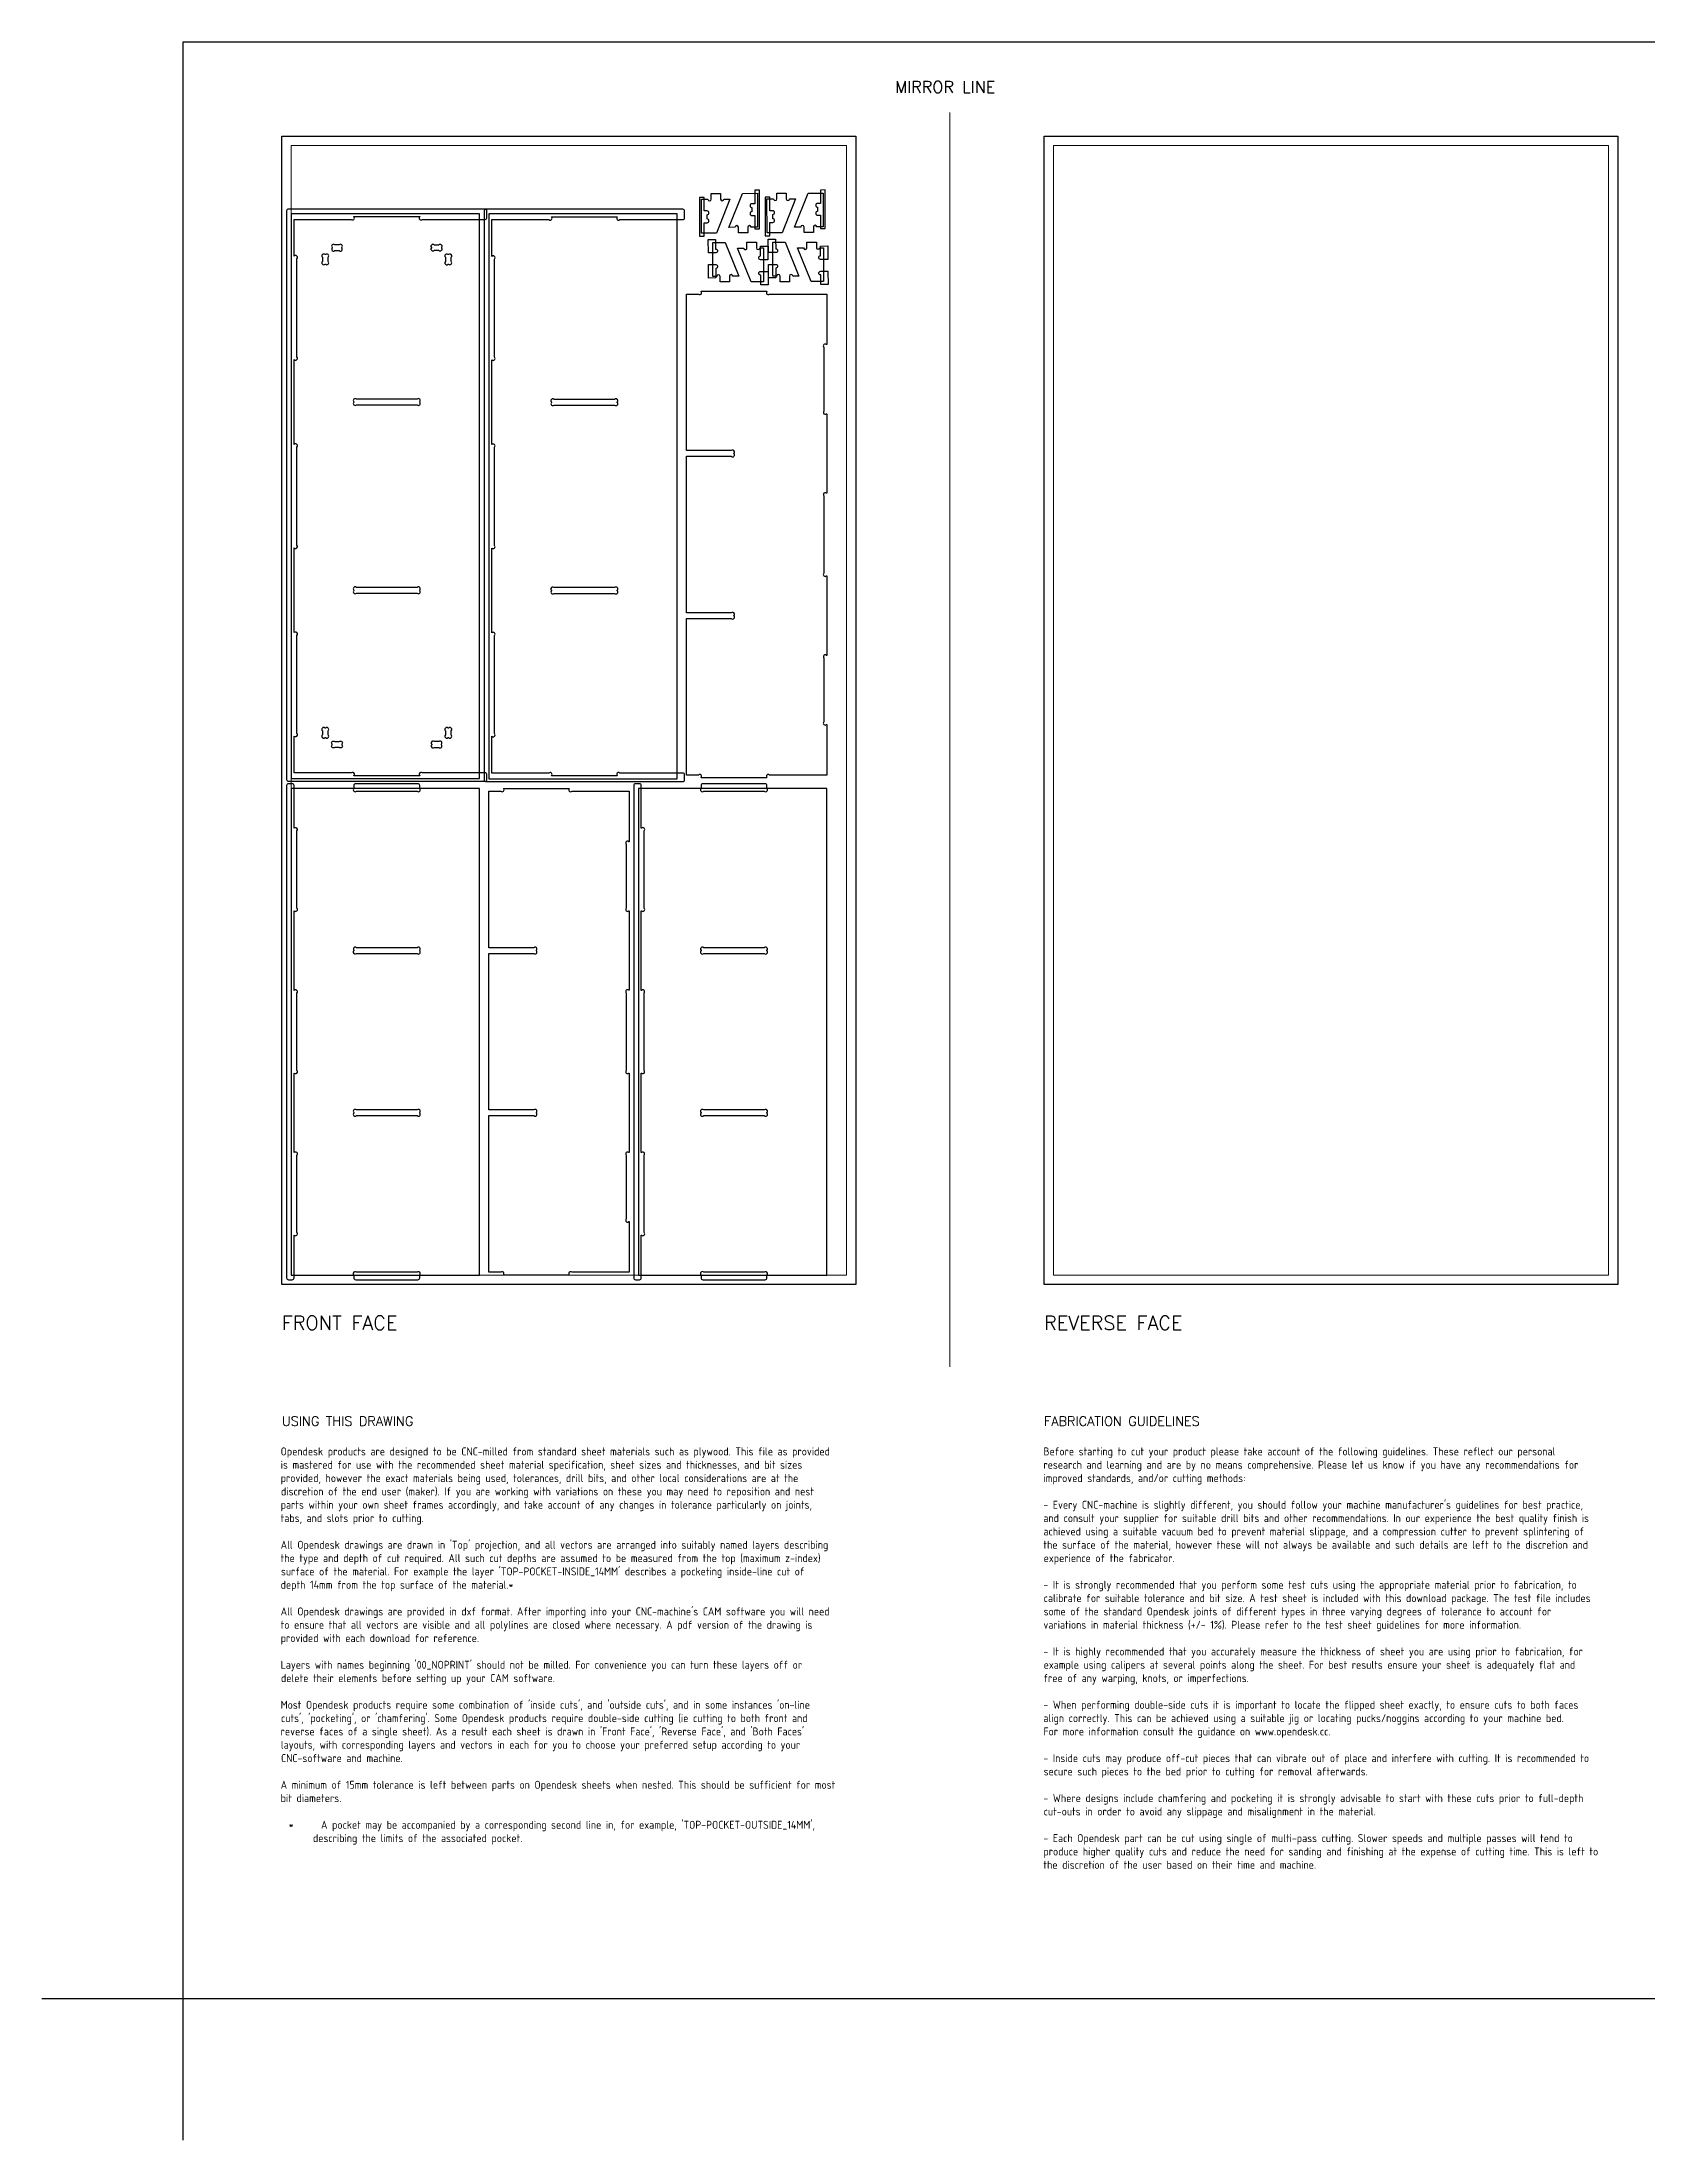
# Model space of a CAD drawing. Header units: millimetres. Extents: x -300 to 5880, y -300 to 4158.
# Drawn here: x -300 to 3112, y -300 to 4158 of the extents above; entities that cross this region are included whole.
import ezdxf
from ezdxf.enums import TextEntityAlignment as Align

# ---------------------------------------------------------------- set-up
doc = ezdxf.new("R2010")
doc.units = ezdxf.units.MM
doc.layers.add('00-NOPRINT_TEXT', color=7, linetype='Continuous', lineweight=25)
doc.layers.add('00_NOPRINT_TOLERANCE', color=7, linetype='Continuous', lineweight=5)
for name, color, linetype, lineweight, true_color in [('BOARD_$TH-NOMINAL', 3, 'Continuous', 30, 0x00ff00), ('TOP-CUT-INSIDE_12.000MM', 3, 'Continuous', 25, 0x00ff04), ('TOP-CUT-OUTSIDE_12.000MM', 60, 'Continuous', 25, 0xa0ff00), ('TOP-POCKET-INSIDE_6.000MM', 6, 'Continuous', 25, 0xff00e0)]:
    doc.layers.add(name, color=color, linetype=linetype, lineweight=lineweight, true_color=true_color)
doc.styles.add('OD-ISOCP-17_240', font='isocp.shx')
doc.styles.add('OD-ISOCP-17_241', font='isocp.shx')
doc.styles.add('OD-ISOCP-17_242', font='isocp.shx')
doc.styles.add('OD-ISOCP-17_243', font='isocp.shx')
doc.styles.add('OD-ISOCP-17_244', font='isocp.shx')
doc.styles.add('OD-ISOCP-17_245', font='isocp.shx')
doc.styles.add('OD-ISOCP-17_246', font='isocp.shx')
doc.styles.add('OD-ISOCP-17_247', font='isocp.shx')
doc.styles.add('OD-ISOCP-17_248', font='isocp.shx')
doc.styles.add('OD-ISOCP-17_249', font='isocp.shx')
doc.styles.add('OD-ISOCP-17_250', font='isocp.shx')
doc.styles.add('OD-ISOCP-17_251', font='isocp.shx')
doc.styles.add('OD-ISOCP-17_252', font='isocp.shx')
doc.styles.add('OD-ISOCP-17_253', font='isocp.shx')
doc.styles.add('OD-ISOCP-17_254', font='isocp.shx')
doc.styles.add('OD-ISOCP-17_255', font='isocp.shx')
doc.styles.add('OD-ISOCP-17_256', font='isocp.shx')
doc.styles.add('OD-ISOCP-17_257', font='isocp.shx')
doc.styles.add('OD-ISOCP-17_258', font='isocp.shx')
doc.styles.add('OD-ISOCP-17_259', font='isocp.shx')
doc.styles.add('OD-ISOCP-17_260', font='isocp.shx')
doc.styles.add('OD-ISOCP-17_261', font='isocp.shx')
doc.styles.add('OD-ISOCP-17_262', font='isocp.shx')
doc.styles.add('OD-ISOCP-17_263', font='isocp.shx')
doc.styles.add('OD-ISOCP-17_264', font='isocp.shx')
doc.styles.add('OD-ISOCP-17_265', font='isocp.shx')
doc.styles.add('OD-ISOCP-17_266', font='isocp.shx')
doc.styles.add('OD-ISOCP-17_267', font='isocp.shx')
doc.styles.add('OD-ISOCP-17_268', font='isocp.shx')
doc.styles.add('OD-ISOCP-17_269', font='isocp.shx')
doc.styles.add('OD-ISOCP-17_270', font='isocp.shx')
doc.styles.add('OD-ISOCP-17_271', font='isocp.shx')
doc.styles.add('OD-ISOCP-17_272', font='isocp.shx')
doc.styles.add('OD-ISOCP-17_273', font='isocp.shx')
doc.styles.add('OD-ISOCP-17_274', font='isocp.shx')
doc.styles.add('OD-ISOCP-17_275', font='isocp.shx')
doc.styles.add('OD-ISOCP-17_276', font='isocp.shx')
doc.styles.add('OD-ISOCP-17_277', font='isocp.shx')
doc.styles.add('OD-ISOCP-17_278', font='isocp.shx')
doc.styles.add('OD-ISOCP-17_279', font='isocp.shx')
doc.styles.add('OD-ISOCP-17_280', font='isocp.shx')
doc.styles.add('OD-ISOCP-17_281', font='isocp.shx')
doc.styles.add('OD-ISOCP-17_282', font='isocp.shx')
doc.styles.add('OD-ISOCP-17_283', font='isocp.shx')
doc.styles.add('OD-ISOCP-17_284', font='isocp.shx')
doc.styles.add('OD-ISOCP-17_285', font='isocp.shx')
doc.styles.add('OD-ISOCP-17_286', font='isocp.shx')
doc.styles.add('OD-ISOCP-17_287', font='isocp.shx')
doc.styles.add('OD-ISOCP-17_288', font='isocp.shx')
doc.styles.add('OD-SIMPLEX-20_87', font='simplex.shx')
doc.styles.add('OD-SIMPLEX-20_88', font='simplex.shx')
doc.styles.add('OD-SIMPLEX-25_89', font='simplex.shx')
doc.styles.add('OD-SIMPLEX-30_88', font='simplex.shx')
doc.styles.add('OD-SIMPLEX-30_89', font='simplex.shx')

# ---------------------------------------------------------------- blocks, each defined once
blk = doc.blocks.new('Borders Opendesk_7')
at = {"layer": '00-NOPRINT_TEXT'}
for p, q in [((0, 4158), (5880, 4158)), ((0, 0), (0, 4158)), ((0, 0), (-300, 0)), ((0, -300), (0, 0)), ((5880, 0), (0, 0))]:
    blk.add_line(p, q, dxfattribs=at)
at = {"layer": '00_NOPRINT_TOLERANCE', "ltscale": 0.379043}
blk.add_line((1630, 1343.2), (1630, 4008), dxfattribs=at)
at = {"layer": '00_NOPRINT_TOLERANCE', "ltscale": 0.379202}
for p, q in [((210, 3958), (1430, 3958)), ((210, 1518), (210, 3958)), ((1430, 3958), (1430, 1518)), ((1830, 3958), (3050, 3958)), ((1830, 1518), (1830, 3958)), ((3050, 3958), (3050, 1518)), ((1430, 1518), (210, 1518)), ((3050, 1518), (1830, 1518))]:
    blk.add_line(p, q, dxfattribs=at)
at = {"layer": '00_NOPRINT_TOLERANCE', "ltscale": 0.380876}
for p, q in [((230, 3938), (1410, 3938)), ((1850, 3938), (3030, 3938)), ((1410, 1538), (230, 1538)), ((3030, 1538), (1850, 1538))]:
    blk.add_line(p, q, dxfattribs=at)
at = {"layer": '00_NOPRINT_TOLERANCE', "ltscale": 0.380023}
for p, q in [((230, 1538), (230, 3938)), ((1410, 3938), (1410, 1538)), ((1850, 1538), (1850, 3938)), ((3030, 3938), (3030, 1538))]:
    blk.add_line(p, q, dxfattribs=at)
at = {"layer": 'BOARD_$TH-NOMINAL'}
for p, q in [((210, 3958), (1430, 3958)), ((210, 1518), (210, 3958)), ((1430, 3958), (1430, 1518)), ((1830, 3958), (3050, 3958)), ((1830, 1518), (1830, 3958)), ((3050, 3958), (3050, 1518)), ((1430, 1518), (210, 1518)), ((3050, 1518), (1830, 1518))]:
    blk.add_line(p, q, dxfattribs=at)
at = {"layer": '00-NOPRINT_TEXT', "style": 'OD-SIMPLEX-25_89'}
blk.add_text('MIRROR LINE', height=25, dxfattribs=at).set_placement((1513.3, 4049.9))
at = {"layer": '00-NOPRINT_TEXT', "color": 7}
for s, height, style, p in [('FRONT FACE', 30, 'OD-SIMPLEX-30_89', (210, 1451.3)), ('REVERSE FACE', 30, 'OD-SIMPLEX-30_88', (1830, 1451.3)), ('USING THIS DRAWING', 20, 'OD-SIMPLEX-20_88', (210, 1237.4)), ('FABRICATION GUIDELINES', 20, 'OD-SIMPLEX-20_87', (1830, 1237.4))]:
    blk.add_text(s, height=height, dxfattribs=dict(at, style=style)).set_placement(p, align=Align.TOP_LEFT)
for s, style, p in [('Opendesk products are designed to be CNC-milled from standard sheet materials such as plywood. This file as provided', 'OD-ISOCP-17_265', (207.4, 1154.7)), ('Before starting to cut your product please take account of the following guidelines. These reflect our personal', 'OD-ISOCP-17_240', (1828.7, 1154.7)), ('is mastered for use with the recommended sheet material specification, sheet sizes and thicknesses, and bit sizes', 'OD-ISOCP-17_266', (207.4, 1126.3)), ('provided, however the exact materials being used, tolerances, drill bits, and other local considerations are at the', 'OD-ISOCP-17_267', (207.4, 1098)), ('research and learning and are by no means comprehensive. Please let us know if you have any recommendations for', 'OD-ISOCP-17_241', (1828.7, 1126.3)), ('improved standards, and/or cutting methods:', 'OD-ISOCP-17_242', (1828.7, 1098)), ('discretion of the end user (maker). If you are working with variations on these you may need to reposition and nest', 'OD-ISOCP-17_268', (208.1, 1069.7)), ('tabs, and slots prior to cutting.', 'OD-ISOCP-17_270', (207.4, 1013)), ('parts within your own sheet frames accordingly, and take account of any changes in tolerance particularly on joints,', 'OD-ISOCP-17_269', (207.4, 1041.3)), ("- Every CNC-machine is slightly different, you should follow your machine manufacturer's guidelines for best practice,", 'OD-ISOCP-17_243', (1828.7, 1041.3)), ('and consult your supplier for suitable drill bits and other recommendations. In our experience the best quality finish is', 'OD-ISOCP-17_244', (1828.7, 1013)), ('achieved using a suitable vacuum bed to prevent material slippage, and a compression cutter to prevent splintering of', 'OD-ISOCP-17_245', (1828.7, 984.7)), ('the type and depth of cut required. All such cut depths are assumed to be measured from the top (maximum z-index)', 'OD-ISOCP-17_272', (207.4, 928)), ("All Opendesk drawings are drawn in 'Top' projection, and all vectors are arranged into suitably named layers describing", 'OD-ISOCP-17_271', (207.4, 956.3)), ('the surface of the material, however these will not always be available and such details are left to the discretion and', 'OD-ISOCP-17_246', (1828.7, 956.3)), ('experience of the fabricator.', 'OD-ISOCP-17_247', (1829.2, 928)), ("surface of the material. For example the layer 'TOP-POCKET-INSIDE_14MM' describes a pocketing inside-line cut of", 'OD-ISOCP-17_273', (208, 899.7)), ('depth 14mm from the top surface of the material.*', 'OD-ISOCP-17_274', (207.4, 871.3)), ('- It is strongly recommended that you perform some test cuts using the appropriate material prior to fabrication, to', 'OD-ISOCP-17_248', (1828.7, 871.3)), ('calibrate for suitable tolerance and bit size. A test sheet is included with this download package. The test file includes', 'OD-ISOCP-17_249', (1829.3, 843)), ('to ensure that all vectors are visible and all polylines are closed where necessary. A pdf version of the drawing is', 'OD-ISOCP-17_276', (207.4, 786.3)), ("All Opendesk drawings are provided in dxf format. After importing into your CNC-machine's CAM software you will need", 'OD-ISOCP-17_275', (207.4, 814.7)), ('variations in material thickness (+/- 1%). Please refer to the test sheet guidelines for more information.', 'OD-ISOCP-17_251', (1828.7, 786.3)), ('some of the standard Opendesk joints of different types in three varying degrees of tolerance to account for', 'OD-ISOCP-17_250', (1829.2, 814.7)), ('provided with each download for reference.', 'OD-ISOCP-17_277', (207.4, 758)), ("Layers with names beginning '00_NOPRINT' should not be milled. For convenience you can turn these layers off or", 'OD-ISOCP-17_278', (207.4, 701.3)), ('- It is highly recommended that you accurately measure the thickness of sheet you are using prior to fabrication, for', 'OD-ISOCP-17_252', (1828.7, 729.7)), ('example using calipers at several points along the sheet. For best results ensure your sheet is adequately flat and', 'OD-ISOCP-17_253', (1829.2, 701.3)), ('delete their elements before setting up your CAM software.', 'OD-ISOCP-17_279', (208.1, 673)), ('free of any warping, knots, or imperfections.', 'OD-ISOCP-17_254', (1828.7, 673)), ("Most Opendesk products require some combination of 'inside cuts', and 'outside cuts', and in some instances 'on-line", 'OD-ISOCP-17_280', (207.4, 616.3)), ('- When performing double-side cuts it is important to locate the flipped sheet exactly, to ensure cuts to both faces', 'OD-ISOCP-17_255', (1828.7, 616.3)), ("reverse faces of a single sheet). As a result each sheet is drawn in 'Front Face', 'Reverse Face', and 'Both Faces'", 'OD-ISOCP-17_282', (207.4, 559.7)), ("cuts', 'pocketing', or 'chamfering'. Some Opendesk products require double-side cutting (ie cutting to both front and", 'OD-ISOCP-17_281', (208.1, 588)), ('align correctly. This can be achieved using a suitable jig or locating pucks/noggins according to your machine bed.', 'OD-ISOCP-17_256', (1828.7, 588)), ('layouts, with corresponding layers and vectors in each for you to choose your preferred setup according to your', 'OD-ISOCP-17_283', (207.8, 531.3)), ('For more information consult the guidance on www.opendesk.cc.', 'OD-ISOCP-17_257', (1828.7, 559.7)), ('CNC-software and machine.', 'OD-ISOCP-17_284', (208.2, 503)), ('- Inside cuts may produce off-cut pieces that can vibrate out of place and interfere with cutting. It is recommended to', 'OD-ISOCP-17_258', (1828.7, 503)), ('secure such pieces to the bed prior to cutting for removal afterwards.', 'OD-ISOCP-17_259', (1829.2, 474.7)), ('A minimum of 15mm tolerance is left between parts on Opendesk sheets when nested. This should be sufficient for most', 'OD-ISOCP-17_285', (207.4, 446.3)), ('bit diameters.', 'OD-ISOCP-17_286', (207.4, 418)), ('- Where designs include chamfering and pocketing it is strongly advisable to start with these cuts prior to full-depth', 'OD-ISOCP-17_260', (1828.7, 418)), ('cut-outs in order to avoid any slippage and misalignment in the material.', 'OD-ISOCP-17_261', (1829.3, 389.7)), ("*      A pocket may be accompanied by a corresponding second line in, for example, 'TOP-POCKET-OUTSIDE_14MM',", 'OD-ISOCP-17_287', (224.4, 361.3)), ('describing the limits of the associated pocket.', 'OD-ISOCP-17_288', (276.1, 333)), ('- Each Opendesk part can be cut using single of multi-pass cutting. Slower speeds and multiple passes will tend to', 'OD-ISOCP-17_262', (1828.7, 333)), ('produce higher quality cuts and reduce the need for sanding and finishing at the expense of cutting time. This is left to', 'OD-ISOCP-17_263', (1828.7, 304.7)), ('the discretion of the user based on their time and machine.', 'OD-ISOCP-17_264', (1828.7, 276.3))]:
    blk.add_text(s, height=17, dxfattribs=dict(at, style=style)).set_placement(p)

msp = doc.modelspace()

# ---------------------------------------------------------------- linework, layer by layer
at = {"layer": 'TOP-CUT-INSIDE_12.000MM'}
for points in [[(302.7, 3685.8, 1), (308.4, 3691.5), (308.4, 3700.5, 1), (302.7, 3706.2), (301.7, 3706.2, 1), (296, 3700.5), (296, 3691.5, 1), (301.7, 3685.8)], [(337.4, 3720.3), (337.4, 3721.3, 1), (331.7, 3727), (322.7, 3727, 1), (317, 3721.3), (317, 3720.3, 1), (322.7, 3714.6), (331.7, 3714.6, 1)], [(557.6, 3691.5, 1), (563.3, 3685.8), (564.3, 3685.8, 1), (570, 3691.5), (570, 3700.5, 1), (564.3, 3706.2), (563.3, 3706.2, 1), (557.6, 3700.5)], [(308.4, 2694.5, 1), (302.7, 2700.2), (301.7, 2700.2, 1), (296, 2694.5), (296, 2685.5, 1), (301.7, 2679.8), (302.7, 2679.8, 1), (308.4, 2685.5)], [(563.3, 2700.2, 1), (557.6, 2694.5), (557.6, 2685.5, 1), (563.3, 2679.8), (564.3, 2679.8, 1), (570, 2685.5), (570, 2694.5, 1), (564.3, 2700.2)]]:
    msp.add_lwpolyline(points, format="xyb", close=True, dxfattribs=at)
for points in [[(549, 3721.3), (549, 3720.3, -1), (543.3, 3714.6), (534.3, 3714.6, -1), (528.6, 3720.3), (528.6, 3721.3, -1), (534.3, 3727), (543.3, 3727, -1), (549, 3721.3)], [(322.7, 2659, -1), (317, 2664.7), (317, 2665.7, -1), (322.7, 2671.4), (331.7, 2671.4, -1), (337.4, 2665.7), (337.4, 2664.7, -1), (331.7, 2659), (322.7, 2659)], [(549, 2664.7), (549, 2665.7, 1), (543.3, 2671.4), (534.3, 2671.4, 1), (528.6, 2665.7), (528.6, 2664.7, 1), (534.3, 2659), (543.3, 2659, 1), (549, 2664.7)]]:
    msp.add_lwpolyline(points, format="xyb", dxfattribs=at)
at = {"layer": 'TOP-CUT-OUTSIDE_12.000MM'}
for points in [[(1122.6, 3823.9), (1122.5, 3835.9), (1142.5, 3836), (1142.5, 3824, 1), (1149.5, 3824.1), (1162.5, 3824.1), (1134.1, 3752), (1101.9, 3751.9), (1101.6, 3823.9), (1115.6, 3823.9, 1)], [(1200.3, 3764.3), (1200.4, 3752.3), (1180.4, 3752.2), (1180.3, 3764.2, 1), (1173.3, 3764.2), (1160.3, 3764.1), (1188.8, 3836.2), (1221, 3836.4), (1221.3, 3764.4), (1207.3, 3764.3, 1)], [(1262.1, 3824.5), (1262.1, 3836.5), (1282.1, 3836.6), (1282.1, 3824.6, 1), (1289.1, 3824.6), (1302.1, 3824.7), (1273.6, 3752.6), (1241.4, 3752.4), (1241.1, 3824.4), (1255.1, 3824.5, 1)], [(1339.9, 3764.9), (1340, 3752.9), (1320, 3752.8), (1319.9, 3764.8, 1), (1312.9, 3764.8), (1299.9, 3764.7), (1328.4, 3836.8), (1360.6, 3837), (1360.9, 3765), (1346.9, 3764.9, 1)], [(1161.3, 3660.1), (1161.3, 3648.1), (1141.3, 3648), (1141.3, 3660, 1), (1134.3, 3660), (1126.3, 3660), (1126, 3732), (1152.2, 3732.1), (1181.3, 3660.2), (1168.3, 3660.1, 1)], [(1198.6, 3720.3), (1198.5, 3732.3), (1218.5, 3732.3), (1218.6, 3720.3, 1), (1225.6, 3720.4), (1233.6, 3720.4), (1233.9, 3648.4), (1207.7, 3648.3), (1178.6, 3720.2), (1191.6, 3720.2, 1)], [(1288.8, 3660.6), (1288.9, 3648.6), (1268.9, 3648.6), (1268.8, 3660.6, 1), (1261.8, 3660.5), (1253.8, 3660.5), (1253.5, 3732.5), (1279.7, 3732.6), (1308.8, 3660.7), (1295.8, 3660.7, 1)], [(1326.1, 3720.8), (1326.1, 3732.8), (1346.1, 3732.9), (1346.1, 3720.9, 1), (1353.1, 3720.9), (1361.1, 3720.9), (1361.4, 3648.9), (1335.2, 3648.8), (1306.1, 3720.7), (1319.1, 3720.8, 1)], [(1171, 2939.3, 1), (1165.3, 2945), (1070, 2945), (1070, 3277.7), (1165.3, 3277.7, 1), (1171, 3283.3), (1171, 3284, 1), (1165.3, 3289.7), (1070, 3289.7), (1070, 3622.3), (1095.3, 3622.3, 1), (1101, 3628), (1101, 3628.3), (1241, 3628.3), (1241, 3628, 1), (1246.7, 3622.3), (1368, 3622.3), (1368, 3514.9), (1367.7, 3514.9, 1), (1362, 3509.2), (1362, 3373.8, 1), (1367.7, 3368.1), (1368, 3368.1), (1368, 3199.2), (1367.7, 3199.2, 1), (1362, 3193.5), (1362, 3029.1, 1), (1367.7, 3023.5), (1368, 3023.5), (1368, 2854.5), (1367.7, 2854.5, 1), (1362, 2848.9), (1362, 2713.4, 1), (1367.7, 2707.8), (1368, 2707.8), (1368, 2600.3), (1246.7, 2600.3, 1), (1241, 2594.7), (1241, 2594.3), (1101, 2594.3), (1101, 2594.7, 1), (1095.3, 2600.3), (1070, 2600.3), (1070, 2933), (1165.3, 2933, 1), (1171, 2938.6)], [(751, 1883, 1), (745.3, 1888.7), (650, 1888.7), (650, 2221.3), (745.3, 2221.3, 1), (751, 2227), (751, 2227.7, 1), (745.3, 2233.3), (650, 2233.3), (650, 2566), (675.3, 2566, 1), (681, 2571.7), (681, 2572), (821, 2572), (821, 2571.7, 1), (826.7, 2566), (948, 2566), (948, 2458.5), (947.7, 2458.5, 1), (942, 2452.9), (942, 2317.5, 1), (947.7, 2311.8), (948, 2311.8), (948, 2142.9), (947.7, 2142.9, 1), (942, 2137.2), (942, 1972.8, 1), (947.7, 1967.1), (948, 1967.1), (948, 1798.2), (947.7, 1798.2, 1), (942, 1792.5), (942, 1657.1, 1), (947.7, 1651.5), (948, 1651.5), (948, 1544), (826.7, 1544, 1), (821, 1538.3), (821, 1538), (681, 1538), (681, 1538.3, 1), (675.3, 1544), (650, 1544), (650, 1876.7), (745.3, 1876.7, 1), (751, 1882.3)]]:
    msp.add_lwpolyline(points, format="xyb", close=True, dxfattribs=at)
for points in [[(630, 2593), (630, 3793), (230, 3793), (230, 2593)], [(650, 2592.5), (1050, 2592.5), (1050, 3792.5), (650, 3792.5)], [(230, 1538), (630, 1538), (630, 2572), (230, 2572)], [(968, 1538), (1368, 1538), (1368, 2572), (968, 2572)]]:
    msp.add_lwpolyline(points, close=True, dxfattribs=at)
at = {"layer": 'TOP-POCKET-INSIDE_6.000MM'}
for points in [[(1209.1, 3814.3, 1), (1209.2, 3806.3), (1209.2, 3797.3, 1), (1209.2, 3789.3), (1215.2, 3789.3), (1215.4, 3760.8), (1225.4, 3760.9), (1225, 3842.9), (1215, 3842.8), (1215.1, 3814.3)], [(1354.7, 3814.9), (1348.7, 3814.9, 1), (1348.7, 3806.9), (1348.8, 3797.9, 1), (1348.8, 3789.9), (1354.8, 3789.9), (1354.9, 3761.4), (1364.9, 3761.5), (1364.6, 3843.5), (1354.6, 3843.4)], [(642, 2605), (508.6, 2605, 1), (502.9, 2599.3), (502.9, 2599), (363.1, 2599), (363.1, 2599.3, 1), (357.4, 2605), (236, 2605), (236, 2683.1), (236.3, 2683.1, 1), (242, 2688.8), (242, 2897.2, 1), (236.3, 2902.9), (236, 2902.9), (236, 3083.1), (236.3, 3083.1, 1), (242, 3088.8), (242, 3297.2, 1), (236.3, 3302.9), (236, 3302.9), (236, 3483.1), (236.3, 3483.1, 1), (242, 3488.8), (242, 3697.2, 1), (236.3, 3702.9), (236, 3702.9), (236, 3781), (357.4, 3781, 1), (363.1, 3786.7), (363.1, 3787), (502.9, 3787), (502.9, 3786.7, 1), (508.6, 3781), (642, 3781, 0.414214), (646, 3785), (646, 3799, 0.414214), (642, 3803), (224, 3803, 0.414214), (220, 3799), (220, 2591, 0.414214), (224, 2587), (642, 2587, 0.414214), (646, 2591), (646, 2601, 0.414214)], [(1062, 2586.5, 0.414214), (1066, 2590.5), (1066, 2600.5, 0.414214), (1062, 2604.5), (928.6, 2604.5, 1), (922.9, 2598.9), (922.9, 2598.5), (783.1, 2598.5), (783.1, 2598.9, 1), (777.4, 2604.5), (656, 2604.5), (656, 2682.6), (656.3, 2682.6, 1), (662, 2688.3), (662, 2896.8, 1), (656.3, 2902.4), (656, 2902.4), (656, 3082.6), (656.3, 3082.6, 1), (662, 3088.3), (662, 3296.8, 1), (656.3, 3302.4), (656, 3302.4), (656, 3482.6), (656.3, 3482.6, 1), (662, 3488.3), (662, 3696.8, 1), (656.3, 3702.4), (656, 3702.4), (656, 3780.5), (777.4, 3780.5, 1), (783.1, 3786.2), (783.1, 3786.5), (922.9, 3786.5), (922.9, 3786.2, 1), (928.6, 3780.5), (1062, 3780.5, 0.414214), (1066, 3784.5), (1066, 3798.5, 0.414214), (1062, 3802.5), (644, 3802.5, 0.414214), (640, 3798.5), (640, 2590.5, 0.414214), (644, 2586.5)], [(1113.8, 3773.9, 1), (1113.7, 3781.9), (1113.7, 3790.9, 1), (1113.7, 3798.9), (1107.7, 3798.9), (1107.5, 3827.4), (1097.5, 3827.3), (1097.9, 3745.3), (1107.9, 3745.4), (1107.8, 3773.9)], [(1247.3, 3774.5), (1253.3, 3774.5, 1), (1253.3, 3782.5), (1253.3, 3791.5, 1), (1253.2, 3799.5), (1247.2, 3799.5), (1247.1, 3828), (1237.1, 3827.9), (1237.4, 3745.9), (1247.4, 3746)], [(1132.1, 3710), (1116.6, 3709.9), (1116.4, 3738.4), (1131.9, 3738.5), (1132, 3718, -1)], [(1227.6, 3703.4), (1227.5, 3723.9), (1243, 3723.9), (1243.2, 3695.4), (1227.7, 3695.4, -1)], [(1259.6, 3710.5), (1244.1, 3710.5), (1244, 3739), (1259.5, 3739), (1259.6, 3718.5, -1)], [(1355.2, 3703.9), (1355.1, 3724.4), (1370.6, 3724.5), (1370.7, 3696), (1355.2, 3695.9, -1)], [(1132.2, 3677), (1132.3, 3656.5), (1116.8, 3656.4), (1116.7, 3684.9), (1132.2, 3685, -1)], [(1227.8, 3670.4), (1243.3, 3670.4), (1243.4, 3641.9), (1227.9, 3641.9), (1227.8, 3662.4, -1)], [(1259.7, 3685.5, -1), (1259.7, 3677.5), (1259.8, 3657), (1244.3, 3657), (1244.2, 3685.5)], [(1370.9, 3642.5), (1355.4, 3642.4), (1355.3, 3662.9, -1), (1355.3, 3670.9), (1370.8, 3671)], [(497.3, 3399.1), (368.7, 3399.1, 1), (363, 3393.4), (363, 3392.6, 1), (368.7, 3386.9), (497.3, 3386.9, 1), (503, 3392.6), (503, 3393.4, 1)], [(783, 3393), (783, 3392.1, 1), (788.7, 3386.4), (917.3, 3386.4, 1), (923, 3392.1), (923, 3393, 1), (917.3, 3398.6), (788.7, 3398.6, 1)], [(363, 2993.4), (363, 2992.6, 1), (368.7, 2986.9), (497.3, 2986.9, 1), (503, 2992.6), (503, 2993.4, 1), (497.3, 2999.1), (368.7, 2999.1, 1)], [(923, 2992.1), (923, 2993, 1), (917.3, 2998.6), (788.7, 2998.6, 1), (783, 2993), (783, 2992.1, 1), (788.7, 2986.4), (917.3, 2986.4, 1)], [(224, 1528), (232, 1528, 0.414214), (236, 1532), (236, 1622.6), (236.3, 1622.6, 1), (242, 1628.2), (242, 1792.4, 1), (236.3, 1798.1), (236, 1798.1), (236, 1967.2), (236.3, 1967.2, 1), (242, 1972.9), (242, 2137.1, 1), (236.3, 2142.8), (236, 2142.8), (236, 2311.9), (236.3, 2311.9, 1), (242, 2317.6), (242, 2481.8, 1), (236.3, 2487.4), (236, 2487.4), (236, 2578, 0.414214), (232, 2582), (224, 2582, 0.414214), (220, 2578), (220, 1532, 0.414214)], [(962, 1528), (970, 1528, 0.414214), (974, 1532), (974, 1622.6), (974.3, 1622.6, 1), (980, 1628.2), (980, 1792.4, 1), (974.3, 1798.1), (974, 1798.1), (974, 1967.2), (974.3, 1967.2, 1), (980, 1972.9), (980, 2137.1, 1), (974.3, 2142.8), (974, 2142.8), (974, 2311.9), (974.3, 2311.9, 1), (980, 2317.6), (980, 2481.8, 1), (974.3, 2487.4), (974, 2487.4), (974, 2578, 0.414214), (970, 2582), (962, 2582, 0.414214), (958, 2578), (958, 1532, 0.414214)], [(497.4, 2221.2, 1), (503.1, 2226.9), (503.1, 2227.8, 1), (497.4, 2233.4), (368.6, 2233.4, 1), (362.9, 2227.8), (362.9, 2226.9, 1), (368.6, 2221.2)], [(1235.4, 2221.2, 1), (1241.1, 2226.9), (1241.1, 2227.8, 1), (1235.4, 2233.4), (1106.6, 2233.4, 1), (1100.9, 2227.8), (1100.9, 2226.9, 1), (1106.6, 2221.2)], [(497.4, 1876.6, 1), (503.1, 1882.2), (503.1, 1883.1, 1), (497.4, 1888.8), (368.6, 1888.8, 1), (362.9, 1883.1), (362.9, 1882.2, 1), (368.6, 1876.6)], [(1235.4, 1876.6, 1), (1241.1, 1882.2), (1241.1, 1883.1, 1), (1235.4, 1888.8), (1106.6, 1888.8, 1), (1100.9, 1883.1), (1100.9, 1882.2, 1), (1106.6, 1876.6)]]:
    msp.add_lwpolyline(points, format="xyb", close=True, dxfattribs=at)
for points in [[(368.6, 2566), (497.4, 2566, 1), (503.1, 2571.7), (503.1, 2578, 0.414214), (499.1, 2582), (366.9, 2582, 0.414214), (362.9, 2578), (362.9, 2571.7, 1), (368.6, 2566)], [(1106.6, 2566), (1235.4, 2566, 1), (1241.1, 2571.7), (1241.1, 2578, 0.414214), (1237.1, 2582), (1104.9, 2582, 0.414214), (1100.9, 2578), (1100.9, 2571.7, 1), (1106.6, 2566)], [(362.9, 1538.3), (362.9, 1532, 0.414214), (366.9, 1528), (499.1, 1528, 0.414214), (503.1, 1532), (503.1, 1538.3, 1), (497.4, 1544), (368.6, 1544, 1), (362.9, 1538.3)], [(1100.9, 1538.3), (1100.9, 1532, 0.414214), (1104.9, 1528), (1237.1, 1528, 0.414214), (1241.1, 1532), (1241.1, 1538.3, 1), (1235.4, 1544), (1106.6, 1544, 1), (1100.9, 1538.3)]]:
    msp.add_lwpolyline(points, format="xyb", dxfattribs=at)

# ---------------------------------------------------------------- block references
msp.add_blockref('Borders Opendesk_7', (0, 0))

doc.saveas('drawing.dxf')
